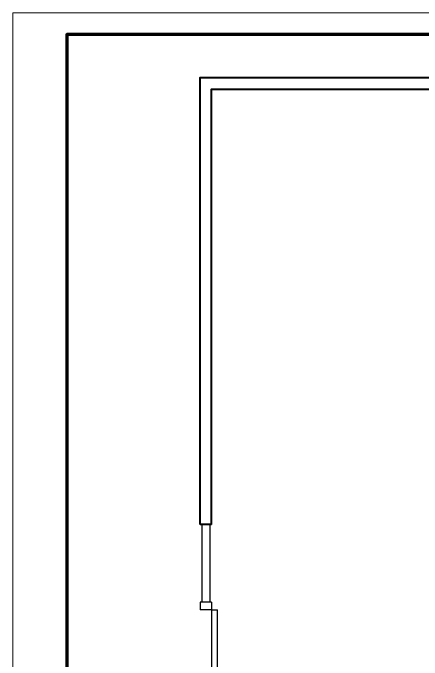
# Model space of a CAD drawing. Header units: millimetres. Extents: x 1501.6 to 1543.6, y 871.9 to 901.6.
# Drawn here: x 1501.59 to 1511.1, y 886.59 to 901.64 of the extents above; entities that cross this region are included whole.
import ezdxf

# ---------------------------------------------------------------- set-up
doc = ezdxf.new("R2010")
doc.units = ezdxf.units.MM
doc.header["$LTSCALE"] = 0.015
for name, color, linetype, lineweight in [('0.30', 2, 'Continuous', 30), ('0.40', 3, 'Continuous', 40), ('1.00', 5, 'Continuous', 100), ('cotas', 6, 'Continuous', 9)]:
    doc.layers.add(name, color=color, linetype=linetype, lineweight=lineweight)

# ---------------------------------------------------------------- blocks, each defined once
blk = doc.blocks.new('quadro')
at = {"layer": '1.00', "transparency": 33554687}
blk.add_lwpolyline([(1550.794, 906.939), (1510.494, 906.939), (1510.494, 878.239), (1550.794, 878.239)], close=True, dxfattribs=at)
at = {"layer": 'cotas', "transparency": 33554687}
blk.add_lwpolyline([(1551.294, 907.439), (1509.244, 907.439), (1509.244, 877.739), (1551.294, 877.739)], close=True, dxfattribs=at)

msp = doc.modelspace()

# ---------------------------------------------------------------- linework, layer by layer
msp.add_line((1505.94, 900.137), (1539.741, 900.137))
at = {"color": 2}
for p, q in [((1505.985, 889.742), (1505.985, 887.942)), ((1506.165, 889.742), (1506.165, 887.942)), ((1506.21, 887.762), (1506.345, 887.762))]:
    msp.add_line(p, q, dxfattribs=at)
at = {"color": 3}
for p, q in [((1506.21, 887.942), (1505.94, 887.942)), ((1505.94, 887.942), (1505.94, 887.762)), ((1506.21, 887.942), (1506.21, 887.762)), ((1506.21, 887.762), (1505.94, 887.762))]:
    msp.add_line(p, q, dxfattribs=at)
at = {"layer": '0.30'}
for p, q in [((1506.21, 887.762), (1506.21, 884.342)), ((1506.345, 884.342), (1506.345, 887.762))]:
    msp.add_line(p, q, dxfattribs=at)
at = {"layer": '0.40'}
msp.add_line((1506.21, 889.742), (1505.94, 889.742), dxfattribs=at)
for points in [[(1505.94, 898.967), (1505.94, 900.137), (1540.011, 900.137)], [(1506.21, 898.967), (1506.21, 899.867), (1539.741, 899.867)], [(1505.94, 889.742), (1505.94, 898.967)], [(1506.21, 889.742), (1506.21, 898.967)]]:
    msp.add_lwpolyline(points, dxfattribs=at)

# ---------------------------------------------------------------- block references
at = {"color": 1}
msp.add_blockref('quadro', (-7.654, -5.802), dxfattribs=at)

doc.saveas('drawing.dxf')
